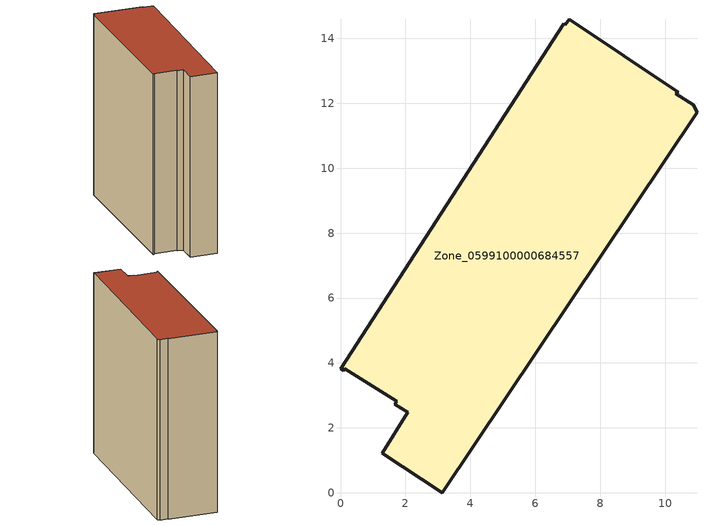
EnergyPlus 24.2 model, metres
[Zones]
Zone_0599100000684557
 floor ground (C_G): 6.87,14.45 6.93,14.42 7.04,14.59 10.4,12.34 10.33,12.29 10.86,11.95 10.98,11.72 3.14,0 1.28,1.22 2.07,2.48 1.68,2.73 1.74,2.83 0.13,3.83 0.09,3.76 0,3.82 z0
 wall outside (C_F): 2.07,2.48 1.28,1.22 3.14,0 10.98,11.72 10.86,11.95 10.33,12.29 10.4,12.34 7.04,14.59 6.93,14.42 6.87,14.45 0,3.82 0.09,3.76 0.13,3.83 1.74,2.83 1.68,2.73 2.07,2.48 z0:15.06
 roof outside (C_R): 6.93,14.42 6.87,14.45 0,3.82 0.09,3.76 0.13,3.83 1.74,2.83 1.68,2.73 2.07,2.48 1.28,1.22 3.14,0 10.98,11.72 10.86,11.95 10.33,12.29 10.4,12.34 7.04,14.59 z15.06
[BUILDING]
Pand.0599100000684557: North Axis=0; Terrain=City; Loads Convergence Tolerance Value=0.04; Temperature Convergence Tolerance Value=0.4; Solar Distribution=FullExterior; Maximum Number of Warmup Days=25; Minimum Number of Warmup Days=1
[Site:Location]
Rotterdam.The.Hague.AP_ZH_NLD Design_Conditions: Latitude=51.96; Longitude=4.45; Time Zone=1; Elevation=-4.5
[SITE:GROUNDTEMPERATURE:BUILDINGSURFACE]
18, 18, 18, 18, 18, 18, 18, 18, 18, 18, 18, 18
[MATERIAL] Thermal Absorptance=0.9; Solar Absorptance=0.7; Visible Absorptance=0.7
Name | Roughness | Thickness | Conductivity | Density | Specific Heat
G.TI.1946 | MediumSmooth | 0.15 | 1 | 540 | 1210
F.TI.1946 | Rough | 0.3 | 0.857143 | 1920 | 840
R.TI.1946 | MediumRough | 0.2 | 0.1 | 1500 | 1000
[CONSTRUCTION]
C_G: G.TI.1946
C_F: F.TI.1946
C_R: R.TI.1946
[ZONE]
Zone_0599100000684557: Type=1; Multiplier=1; Ceiling Height=Autocalculate; Volume=Autocalculate; Floor Area=autocalculate; Part of Total Floor Area=Yes
[ZONEINFILTRATION:DESIGNFLOWRATE]
Infil_Zone_0599100000684557: Zone or ZoneList or Space or SpaceList=Zone_0599100000684557; Schedule=AlwaysOn; Design Flow Rate Calculation Method=Flow/Area; Flow Rate per Floor Area=0.003; Constant Term Coefficient=1; Temperature Term Coefficient=0; Velocity Term Coefficient=0; Velocity Squared Term Coefficient=0
[HVACTEMPLATE:ZONE:IDEALLOADSAIRSYSTEM]
Zone_0599100000684557: Maximum Heating Supply Air Temperature=50; Minimum Cooling Supply Air Temperature=13; Maximum Heating Supply Air Humidity Ratio=0.0156; Minimum Cooling Supply Air Humidity Ratio=0.0077; Heating Limit=NoLimit; Cooling Limit=NoLimit; Dehumidification Control Type=ConstantSensibleHeatRatio; Cooling Sensible Heat Ratio=0.7; Dehumidification Setpoint=60; Humidification Control Type=None; Humidification Setpoint=30; Outdoor Air Method=None; Outdoor Air Flow Rate per Person=0.00944; Outdoor Air Flow Rate per Zone Floor Area=0; Outdoor Air Flow Rate per Zone=0; Demand Controlled Ventilation Type=None; Outdoor Air Economizer Type=NoEconomizer; Heat Recovery Type=None; Sensible Heat Recovery Effectiveness=0.7; Latent Heat Recovery Effectiveness=0.65
[ZONECONTROL:THERMOSTAT]
ThermostatControl_Zone_0599100000684557: Zone or ZoneList=Zone_0599100000684557; Control Type Schedule=DualSetpointControlType; Control 1=Thermostat_Zone_0599100000684557; Temperature Difference Between Cutout And Setpoint=0
[THERMOSTATSETPOINT:DUALSETPOINT]
Thermostat_Zone_0599100000684557: Heating Setpoint Temperature Schedule=HeatingSetpoint_Zone_0599100000684557; Cooling Setpoint Temperature Schedule=CoolingSetpoint_Zone_0599100000684557
[SCHEDULE:COMPACT]
HeatingSetpoint_Zone_0599100000684557: Through: 12/31, For: AllDays, Until: 24:00, 21
CoolingSetpoint_Zone_0599100000684557: Through: 12/31, For: AllDays, Until: 24:00, 24
DualSetpointControlType: Through: 12/31, For: AllDays, Until: 24:00, 4
AlwaysOn: Through: 12/31, For: AllDays, Until: 24:00, 1
